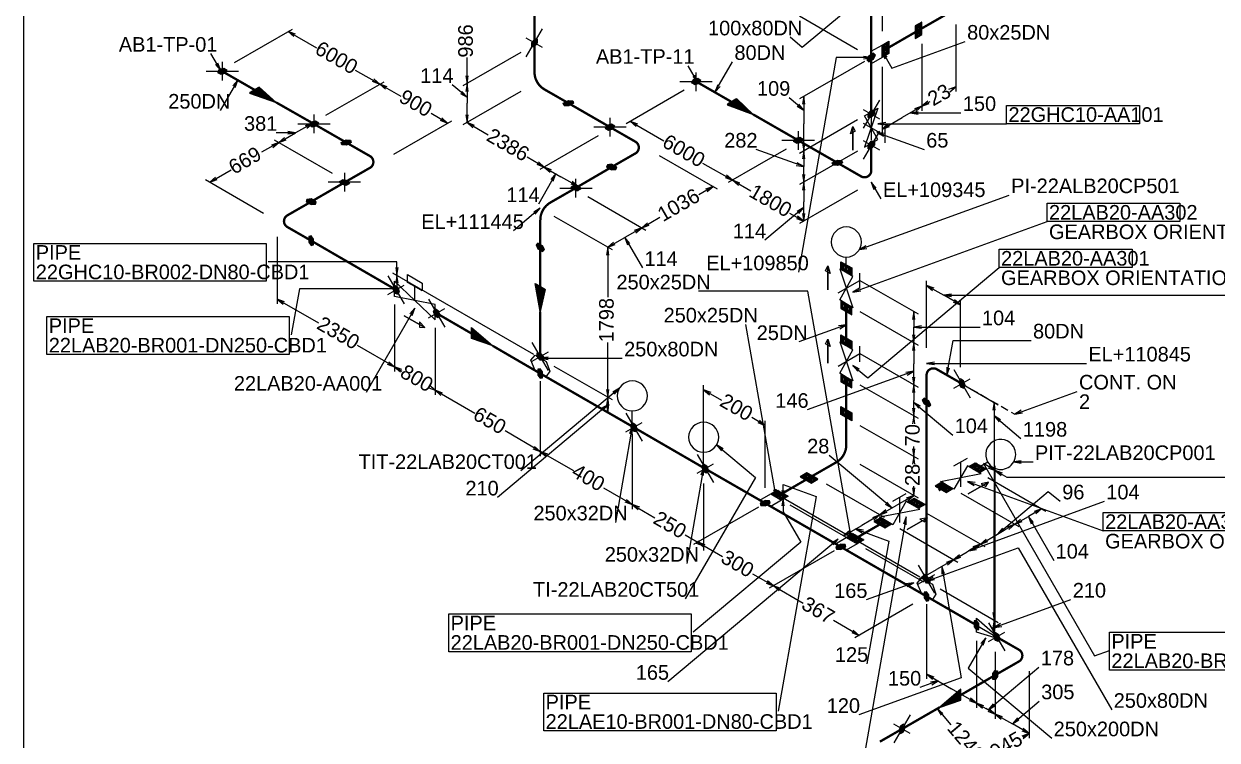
# Model space of a CAD drawing. Extents: x 0 to 841, y 0 to 594.
# Drawn here: x 10 to 316.1, y 273.1 to 457 of the extents above; entities that cross this region are included whole.
import ezdxf

# ---------------------------------------------------------------- set-up
doc = ezdxf.new("R2010")
doc.units = 0
doc.linetypes.add('GT110', pattern=[3, 2, -1])
doc.styles.add('HTX1', font='O8116901', dxfattribs={"width": 1.02})

msp = doc.modelspace()

# ---------------------------------------------------------------- linework, layer by layer
at = {"layer": 'GT_1', "flags": 128}
for points in [[(10, 584), (831, 584), (831, 10), (10, 10), (10, 584)], [(227.4, 473.9), (227.4, 456.7)], [(230.2, 472.3), (230.2, 455.1)], [(225.8, 464.4), (209.7, 450.9), (206.6, 453.5)], [(223.9, 450.3), (209, 458.9)], [(240.4, 455.8), (240.4, 457.4), (238.7, 456.4), (238.7, 453.2), (240.4, 454.2), (240.4, 455.8)], [(240.4, 457.4), (238.7, 456.2), (240.4, 456.8), (238.7, 455.4), (240.4, 456), (238.7, 454.6), (240.4, 455.2), (238.7, 453.8), (240.4, 454.4), (238.7, 453.4), (240.4, 454.8), (238.7, 454.2), (240.4, 455.6), (238.7, 455), (240.4, 456.4), (238.7, 455.8), (240.4, 457.2), (238.7, 456.4)], [(249.1, 456.8), (249.1, 439.6)], [(64, 447), (78.9, 455.6)], [(79.7, 454.3), (77.8, 455), (79.3, 453.7)], [(77.8, 455), (85.1, 450.8)], [(138.9, 448.5), (143.1, 455.7)], [(143.1, 450.9), (138.9, 453.3)], [(141.8, 452.1), (141.8, 453), (141, 453), (140.2, 452.1), (140.2, 451.1), (141, 451.1), (141.8, 452.1)], [(140.2, 452), (141.72, 452)], [(140.2, 451.8), (141.56, 451.8)], [(140.2, 451.6), (141.4, 451.6)], [(140.2, 451.4), (141.24, 451.4)], [(140.2, 451.2), (141.08, 451.2)], [(140.289, 452.2), (141.8, 452.2)], [(140.467, 452.4), (141.8, 452.4)], [(140.644, 452.6), (141.8, 452.6)], [(140.822, 452.8), (141.8, 452.8)], [(141, 453), (141.8, 453)], [(227.4, 448.3), (227.4, 449.9), (230.2, 451.5), (230.2, 448.3), (227.4, 446.7), (227.4, 448.3)], [(230.2, 449.9), (230.2, 451.5), (231.9, 452.5), (231.9, 449.3), (230.2, 448.3), (230.2, 449.9)], [(230.2, 451.5), (231.9, 452.3), (230.2, 450.9), (231.9, 451.5), (230.2, 450.1), (231.9, 450.7), (230.2, 449.3), (231.9, 449.9), (230.2, 448.5), (231.9, 449.5), (230.2, 448.9), (231.9, 450.3), (230.2, 449.7), (231.9, 451.1), (230.2, 450.5), (231.9, 451.9), (230.2, 451.3), (231.9, 452.5)], [(230.2, 449.9), (232.7, 445.6), (251.5, 452.4)], [(240.4, 451.8), (240.4, 434.6)], [(240.4, 451.8), (240.4, 434.6)], [(60.5, 445), (58, 449.3)], [(60.9, 447.2), (60.9, 442.4)], [(137.5, 449.6), (122.6, 441)], [(137.5, 449.6), (122.6, 441)], [(123.7, 441.6), (123.7, 448.3)], [(187.3, 439.4), (191.8, 447.2)], [(227.4, 448.3), (218.4, 448.3), (208.7, 393.2)], [(225.7, 447.3), (209, 437.7)], [(225.4, 448), (227.4, 448.3), (225.4, 448.6)], [(228, 447.9), (228.5, 448.9), (228, 449.4), (226.8, 448.7), (226.3, 447.7), (226.8, 447.2), (228, 447.9)], [(226.35, 447.8), (227.829, 447.8)], [(226.4, 447.6), (227.486, 447.6)], [(226.45, 448), (228.05, 448)], [(226.55, 448.2), (228.15, 448.2)], [(226.6, 447.4), (227.143, 447.4)], [(226.65, 448.4), (228.25, 448.4)], [(226.75, 448.6), (228.35, 448.6)], [(226.971, 448.8), (228.45, 448.8)], [(227.314, 449), (228.4, 449)], [(227.657, 449.2), (228.2, 449.2)], [(231.5, 448.4), (230.2, 449.9), (230.9, 448)], [(56.8, 444.8), (65.1, 444.8)], [(59.2, 446.5), (60.5, 445), (59.8, 446.9)], [(59.7, 444.5), (60.5, 444), (61.7, 444.3), (62.2, 445), (61.3, 445.5), (60.1, 445.2), (59.7, 444.5)], [(59.757, 444.6), (61.914, 444.6)], [(59.86, 444.4), (61.771, 444.4)], [(59.871, 444.8), (62.057, 444.8)], [(59.986, 445), (62.2, 445)], [(60.1, 445.2), (61.84, 445.2)], [(60.18, 444.2), (61.3, 444.2)], [(60.9, 445.4), (61.48, 445.4)], [(101.3, 441.5), (95.1, 445)], [(182.9, 441.9), (180.4, 446.2)], [(182.5, 439.7), (182.5, 444.5)], [(227.4, 444.3), (227.4, 427.1)], [(230.2, 445.9), (230.2, 428.7)], [(230.2, 445.9), (230.2, 428.7)], [(64.9, 442.5), (60.4, 434.7)], [(64.2, 440.6), (64.9, 442.5), (63.6, 441)], [(87.5, 433.5), (102.4, 442.1)], [(87.5, 433.5), (102.4, 442.1)], [(99.4, 442.2), (101.3, 441.5), (99.8, 442.8)], [(103.2, 440.8), (101.3, 441.5), (102.8, 440.2)], [(101.3, 441.5), (106.7, 438.4)], [(123.7, 438.1), (119.9, 441.3)], [(123.4, 443.6), (123.7, 441.6), (124, 443.6)], [(124, 439.6), (123.7, 441.6), (123.4, 439.6)], [(123.7, 441.6), (123.7, 436.6)], [(186.6, 442.1), (178.3, 442.1)], [(183.7, 442.4), (182.9, 442.9), (181.7, 442.6), (181.2, 441.9), (182.1, 441.4), (183.3, 441.7), (183.7, 442.4)], [(181.271, 442), (183.471, 442)], [(181.38, 441.8), (183.357, 441.8)], [(181.414, 442.2), (183.586, 442.2)], [(181.557, 442.4), (183.7, 442.4)], [(181.6, 443.4), (182.9, 441.9), (182.2, 443.8)], [(181.7, 442.6), (183.38, 442.6)], [(181.74, 441.6), (182.9, 441.6)], [(182.5, 442.8), (183.06, 442.8)], [(188, 441.3), (187.3, 439.4), (188.6, 440.9)], [(69.2, 440), (67.9, 439.2), (74.7, 436.8), (70.4, 440.7), (68, 439.3), (74.2, 437.1), (70.3, 440.6), (68.2, 439.4), (73.6, 437.4), (70.1, 440.5), (68.4, 439.5), (73.1, 437.8), (69.9, 440.4), (68.5, 439.6), (72.6, 438), (69.8, 440.3), (68.7, 439.7), (72, 438.4), (69.6, 440.2), (68.9, 439.8), (71.6, 438.6), (69.4, 440.1), (69, 439.9), (71, 439), (69.3, 440), (69.2, 440), (74.7, 436.8)], [(122, 439.1), (123.7, 438.1), (122.4, 439.6)], [(137.5, 439.6), (122.6, 431)], [(137.5, 439.6), (122.6, 431)], [(179.4, 439.9), (164.5, 431.3)], [(210.1, 434.8), (206.3, 438)], [(210.4, 436.3), (210.1, 438.3), (209.8, 436.3)], [(210.1, 438.3), (210.1, 431.3)], [(247.6, 439.5), (249.1, 440.8), (247.2, 440.1)], [(249.1, 440.8), (248.1, 440.2)], [(123.7, 431.6), (123.7, 436.6)], [(149.7, 437.3), (150.8, 437.2), (151, 436.6), (149.7, 435.9), (148.6, 436), (148.4, 436.6), (149.7, 437.3)], [(148.4, 436.6), (151, 436.6)], [(148.467, 436.4), (150.629, 436.4)], [(148.533, 436.2), (150.257, 436.2)], [(148.6, 436), (149.886, 436)], [(148.771, 436.8), (150.933, 436.8)], [(149.143, 437), (150.867, 437)], [(149.514, 437.2), (150.8, 437.2)], [(197.1, 433.7), (192.9, 437.7), (190.4, 436.2), (197.1, 433.7), (192.7, 437.6), (190.5, 436.3), (196.6, 434), (192.6, 437.5), (190.6, 436.4), (196.1, 434.3), (192.4, 437.4), (190.8, 436.5), (195.6, 434.6), (192.2, 437.3), (191, 436.6), (195, 434.9), (192.1, 437.2), (191.1, 436.7), (194.5, 435.2), (191.9, 437.1), (191.3, 436.8), (194, 435.5), (191.7, 437), (191.5, 436.9), (193.4, 435.8), (191.6, 436.9)], [(208.4, 435.8), (210.1, 434.8), (208.8, 436.3)], [(229.5, 437.4), (225.3, 430.2)], [(225.3, 435), (229.5, 432.6)], [(227.4, 434.3), (229.1, 435.3), (225.7, 425.3), (229.1, 427.3), (225.7, 433.3), (227.4, 434.3)], [(228.2, 434.8), (228.2, 433.8), (227.4, 432.9), (226.6, 432.9), (226.6, 433.8), (227.4, 434.8), (228.2, 434.8)], [(227.4, 434.8), (228.2, 434.8)], [(240.4, 435.8), (235.3, 432.9)], [(238.9, 434.5), (240.4, 435.8), (238.5, 435.1)], [(241.9, 437.1), (240.4, 435.8), (242.3, 436.5)], [(240.4, 435.8), (242.5, 437)], [(262.1, 436), (296.2, 436), (296.2, 431.3), (262.1, 431.3), (262.1, 436)], [(97.9, 423.5), (83, 432.1)], [(83.2, 431), (84, 430.5), (85.2, 430.8), (85.7, 431.5), (84.8, 432), (83.6, 431.7), (83.2, 431)], [(84, 431.8), (85.16, 431.8)], [(84.4, 433.7), (84.4, 428.9)], [(104.9, 423.5), (119.8, 432.1)], [(118.7, 431.5), (114.5, 433.9)], [(116.8, 432.2), (118.7, 431.5), (117.2, 432.8)], [(123.4, 433.6), (123.7, 431.6), (124, 433.6)], [(160.4, 428), (160.4, 432.8)], [(167.5, 431.2), (165.6, 431.9), (167.1, 430.6)], [(165.6, 431.9), (174.2, 426.9)], [(223.9, 432.3), (209, 423.7)], [(223.9, 432.3), (209, 423.7)], [(226.6, 433.8), (228.2, 433.8)], [(226.6, 433.6), (228.022, 433.6)], [(226.6, 433.4), (227.844, 433.4)], [(226.6, 433.2), (227.667, 433.2)], [(226.6, 433), (227.489, 433)], [(226.76, 434), (228.2, 434)], [(226.92, 434.2), (228.2, 434.2)], [(227.08, 434.4), (228.2, 434.4)], [(227.24, 434.6), (228.2, 434.6)], [(230.2, 429.9), (235.3, 432.9)], [(239.4, 434.4), (237.4, 434.1), (239.4, 433.8)], [(237.4, 434.1), (250.4, 434.1)], [(79.7, 429), (74.7, 429)], [(75.4, 426.5), (79.7, 429)], [(77.7, 428.7), (79.7, 429), (77.7, 429.3)], [(84.1, 431.5), (79.7, 429)], [(80.3, 431.3), (88.6, 431.3)], [(82.6, 430.2), (84.1, 431.5), (82.2, 430.8)], [(83.2, 431), (85.343, 431)], [(83.314, 431.2), (85.486, 431.2)], [(83.429, 431.4), (85.629, 431.4)], [(83.52, 430.8), (85.2, 430.8)], [(83.543, 431.6), (85.52, 431.6)], [(83.84, 430.6), (84.4, 430.6)], [(125.6, 430.9), (123.7, 431.6), (125.2, 430.3)], [(123.7, 431.6), (129.1, 428.5)], [(164.5, 430.4), (156.2, 430.4)], [(161.6, 430.7), (160.8, 431.2), (159.6, 430.9), (159.1, 430.2), (160, 429.7), (161.2, 430), (161.6, 430.7)], [(159.1, 430.2), (161.314, 430.2)], [(159.243, 430.4), (161.429, 430.4)], [(159.386, 430.6), (161.543, 430.6)], [(159.46, 430), (161.2, 430)], [(159.529, 430.8), (161.44, 430.8)], [(159.82, 429.8), (160.4, 429.8)], [(160, 431), (161.12, 431)], [(208.7, 424.6), (208.7, 429.4)], [(210.1, 424.3), (210.1, 431.3)], [(222.7, 424.5), (222.7, 430.6), (223.3, 429.4), (222.1, 428.7), (222.7, 430.6), (222.7, 424.5)], [(225.3, 431.5), (230.9, 428.3)], [(229.5, 429.4), (225.3, 422.2)], [(230.8, 428.8), (228.8, 429.1), (230.5, 428.1)], [(228.8, 429.1), (241, 424.7)], [(231.1, 431.6), (229.1, 431.3), (231.1, 431)], [(229.1, 431.3), (262.1, 431.3)], [(231.7, 431.2), (230.2, 429.9), (232.1, 430.6)], [(230.9, 430.4), (230.9, 426.4)], [(75.4, 426.5), (71, 424)], [(73.9, 425.2), (75.4, 426.5), (73.5, 425.8)], [(89.2, 418.5), (74.3, 427.1)], [(89.2, 418.5), (74.3, 427.1)], [(76.9, 427.8), (75.4, 426.5), (77.3, 427.2)], [(92.7, 425.8), (91.6, 425.9), (91.4, 426.5), (92.7, 427.2), (93.8, 427.1), (94, 426.5), (92.7, 425.8)], [(91.433, 426.4), (93.814, 426.4)], [(91.5, 426.2), (93.443, 426.2)], [(91.567, 426), (93.071, 426)], [(91.586, 426.6), (93.967, 426.6)], [(91.957, 426.8), (93.9, 426.8)], [(92.329, 427), (93.833, 427)], [(157.3, 428.2), (142.4, 419.6)], [(157.3, 428.2), (142.4, 419.6)], [(212.8, 427), (204.5, 427)], [(209.9, 427.3), (209.1, 427.8), (207.9, 427.5), (207.4, 426.8), (208.3, 426.3), (209.5, 426.6), (209.9, 427.3)], [(207.4, 426.8), (209.614, 426.8)], [(207.543, 427), (209.729, 427)], [(207.686, 427.2), (209.843, 427.2)], [(207.76, 426.6), (209.5, 426.6)], [(207.829, 427.4), (209.74, 427.4)], [(208.12, 426.4), (208.7, 426.4)], [(208.3, 427.6), (209.42, 427.6)], [(209.8, 426.3), (210.1, 424.3), (210.4, 426.3)], [(225.3, 427), (229.5, 424.6)], [(228.2, 426.8), (228.2, 425.8), (227.4, 424.9), (226.6, 424.9), (226.6, 425.8), (227.4, 426.8), (228.2, 426.8)], [(226.6, 425.8), (228.2, 425.8)], [(226.6, 425.6), (228.022, 425.6)], [(226.76, 426), (228.2, 426)], [(226.92, 426.2), (228.2, 426.2)], [(227.08, 426.4), (228.2, 426.4)], [(227.24, 426.6), (228.2, 426.6)], [(227.4, 426.8), (228.2, 426.8)], [(143.5, 420.2), (139.1, 422.7)], [(166, 423.2), (151.1, 414.6)], [(173, 423.2), (187.9, 414.6)], [(205.6, 424.8), (190.7, 416.2)], [(205.6, 424.8), (190.7, 416.2)], [(210.1, 420.3), (197.9, 424.7)], [(223.9, 424.3), (209, 415.7)], [(223.9, 424.3), (209, 415.7)], [(210.4, 422.3), (210.1, 424.3), (209.8, 422.3)], [(210.1, 424.3), (210.1, 420.3)], [(226.6, 425.4), (227.844, 425.4)], [(226.6, 425.2), (227.667, 425.2)], [(226.6, 425), (227.489, 425)], [(57.7, 416.3), (63.2, 419.5)], [(141.6, 420.9), (143.5, 420.2), (142, 421.5)], [(145.4, 419.5), (143.5, 420.2), (145, 418.9)], [(143.5, 420.2), (147.8, 417.7)], [(160.8, 420.9), (159.7, 420.8), (159.5, 420.2), (160.8, 419.5), (161.9, 419.6), (162.1, 420.2), (160.8, 420.9)], [(159.5, 420.2), (162.1, 420.2)], [(159.567, 420.4), (161.729, 420.4)], [(159.633, 420.6), (161.357, 420.6)], [(159.7, 420.8), (160.986, 420.8)], [(159.871, 420), (162.033, 420)], [(160.243, 419.8), (161.967, 419.8)], [(160.614, 419.6), (161.9, 419.6)], [(191.8, 416.8), (184.2, 421.1)], [(208.1, 420.6), (210.1, 420.3), (208.4, 421.3)], [(210.1, 416.3), (210.1, 420.3)], [(218.7, 422), (219.8, 421.9), (220, 421.3), (218.7, 420.6), (217.6, 420.7), (217.4, 421.3), (218.7, 422)], [(217.433, 421.2), (219.814, 421.2)], [(217.5, 421), (219.443, 421)], [(217.567, 420.8), (219.071, 420.8)], [(217.586, 421.4), (219.967, 421.4)], [(217.957, 421.6), (219.9, 421.6)], [(218.329, 421.8), (219.833, 421.8)], [(71.5, 408.3), (56.6, 416.9)], [(59.2, 417.6), (57.7, 416.3), (59.6, 417)], [(93.5, 416), (92.7, 415.5), (91.5, 415.8), (91, 416.5), (91.9, 417), (93.1, 416.7), (93.5, 416)], [(91.071, 416.4), (93.271, 416.4)], [(91.18, 416.6), (93.157, 416.6)], [(91.54, 416.8), (92.7, 416.8)], [(92.3, 418.7), (92.3, 413.9)], [(146.5, 418.5), (142, 410.7)], [(145.8, 416.6), (146.5, 418.5), (145.2, 417)], [(152.2, 415.2), (147.8, 417.7)], [(150.3, 415.9), (152.2, 415.2), (150.7, 416.5)], [(151.6, 412.4), (151.6, 417.2)], [(189.9, 417.5), (191.8, 416.8), (190.3, 418.1)], [(193.7, 416.1), (191.8, 416.8), (193.3, 415.5)], [(191.8, 416.8), (196.5, 414.1)], [(209.8, 418.3), (210.1, 416.3), (210.4, 418.3)], [(96.4, 416.3), (88.1, 416.3)], [(91.214, 416.2), (93.386, 416.2)], [(91.357, 416), (93.5, 416)], [(91.5, 415.8), (93.18, 415.8)], [(92.3, 415.6), (92.86, 415.6)], [(147.5, 414.8), (155.8, 414.8)], [(150.4, 415.1), (151.2, 415.6), (152.4, 415.3), (152.9, 414.6), (152, 414.1), (150.8, 414.4), (150.4, 415.1)], [(150.457, 415), (152.614, 415)], [(150.56, 415.2), (152.471, 415.2)], [(150.571, 414.8), (152.757, 414.8)], [(150.686, 414.6), (152.9, 414.6)], [(150.8, 414.4), (152.54, 414.4)], [(150.88, 415.4), (152, 415.4)], [(151.6, 414.2), (152.18, 414.2)], [(186.8, 415.2), (183.2, 413.1)], [(185.3, 413.9), (186.8, 415.2), (184.9, 414.5)], [(223.9, 414.3), (209, 405.7)], [(223.9, 414.3), (209, 405.7)], [(210.4, 414.3), (210.1, 416.3), (209.8, 414.3)], [(210.1, 416.3), (210.1, 411.3)], [(228.7, 414.8), (227.4, 416.3), (228.1, 414.4)], [(227.4, 416.3), (229.9, 412)], [(83.7, 410.6), (84.8, 410.7), (85, 411.3), (83.7, 412), (82.6, 411.9), (82.4, 411.3), (83.7, 410.6)], [(82.433, 411.4), (84.814, 411.4)], [(82.5, 411.6), (84.443, 411.6)], [(82.567, 411.8), (84.071, 411.8)], [(82.586, 411.2), (84.967, 411.2)], [(82.957, 411), (84.9, 411)], [(83.329, 410.8), (84.833, 410.8)], [(154.7, 412.6), (169.6, 404)], [(154.7, 412.6), (169.6, 404)], [(210.1, 406.3), (210.1, 411.3)], [(224.3, 399), (262.8, 413)], [(272.5, 410.9), (306.6, 410.9), (306.6, 406.2), (272.5, 406.2), (272.5, 410.9)], [(142.5, 409.6), (135.6, 403.8)], [(141.2, 408.1), (142.5, 409.6), (140.8, 408.6)], [(146, 407.6), (160.9, 399)], [(146, 407.6), (160.9, 399)], [(168.5, 404.6), (173.2, 407.3)], [(210.1, 409.8), (200.1, 401.4)], [(210.1, 406.3), (206.5, 408.3)], [(208.2, 407), (210.1, 406.3), (208.5, 407.6)], [(208.8, 408.3), (210.1, 409.8), (208.4, 408.8)], [(209.8, 408.3), (210.1, 406.3), (210.4, 408.3)], [(168.5, 404.6), (164.2, 402.1)], [(167, 403.3), (168.5, 404.6), (166.6, 403.9)], [(170, 405.9), (168.5, 404.6), (170.4, 405.3)], [(222.7, 388.1), (272.5, 406.2)], [(75, 402.3), (75, 385.1)], [(84.3, 401.7), (83.7, 402.5), (83.1, 402.4), (83.1, 400.9), (83.7, 400.1), (84.3, 400.2), (84.3, 401.7)], [(83.1, 402.4), (83.775, 402.4)], [(83.1, 402.2), (83.925, 402.2)], [(83.1, 402), (84.075, 402)], [(83.1, 401.8), (84.225, 401.8)], [(83.1, 401.6), (84.3, 401.6)], [(83.1, 401.4), (84.3, 401.4)], [(83.1, 401.2), (84.3, 401.2)], [(159.8, 399.6), (164.2, 402.1)], [(165.5, 400.6), (164.2, 402.1), (164.9, 400.2)], [(164.2, 402.1), (168.7, 394.3)], [(12.6, 400.6), (72.2, 400.6), (72.2, 390.9), (12.6, 390.9), (12.6, 400.6)], [(83.1, 401), (84.3, 401)], [(83.175, 400.8), (84.3, 400.8)], [(83.325, 400.6), (84.3, 400.6)], [(83.475, 400.4), (84.3, 400.4)], [(83.625, 400.2), (84.3, 400.2)], [(141.9, 400.7), (141.4, 400.2), (141.9, 399.2), (143.1, 398.5), (143.6, 399), (143.1, 400), (141.9, 400.7)], [(141.4, 400.2), (142.757, 400.2)], [(141.5, 400), (143.1, 400)], [(141.6, 400.4), (142.414, 400.4)], [(141.6, 399.8), (143.2, 399.8)], [(141.7, 399.6), (143.3, 399.6)], [(141.8, 399.4), (143.4, 399.4)], [(141.9, 399.2), (143.5, 399.2)], [(142.243, 399), (143.6, 399)], [(142.586, 398.8), (143.4, 398.8)], [(160.1, 397.6), (159.8, 399.6), (159.5, 397.6)], [(161.3, 400.9), (159.8, 399.6), (161.7, 400.3)], [(159.8, 399.6), (159.8, 386.8)], [(226, 400), (224.3, 399), (226.3, 399.3)], [(260.2, 399.1), (294.3, 399.1), (294.3, 394.4), (260.2, 394.4), (260.2, 399.1)], [(105.7, 395.9), (72.7, 395.9)], [(105.7, 392.4), (105.7, 395.9)], [(221, 393.1), (219.6, 393.9), (219.6, 395.9), (222.4, 394.3), (222.4, 392.3), (221, 393.1)], [(219.6, 393.9), (219.8, 395.8), (220.2, 393.6), (220.5, 395.4), (220.9, 393.2), (221.2, 395), (221.6, 392.8), (221.9, 394.6), (222.2, 392.4), (222.2, 394.4), (221.9, 392.6), (221.6, 394.8), (221.2, 393), (220.9, 395.2), (220.5, 393.4), (220.2, 395.6), (219.8, 393.8), (219.6, 395.9)], [(221, 393.1), (221, 397.1)], [(103.4, 392.3), (107.6, 385.1)], [(140.8, 372.1), (104.7, 393)], [(140.8, 372.1), (104.7, 393)], [(105.4, 394.4), (105.7, 392.4), (106, 394.4)], [(106, 390.4), (105.7, 392.4), (105.4, 390.4)], [(105.7, 392.4), (105.7, 388.9)], [(110.3, 385.9), (110.3, 389.5), (108.4, 390.6), (108.4, 392.6), (112.2, 390.4), (112.2, 388.4), (110.3, 389.5)], [(216.3, 388.7), (216.3, 394.8), (216.9, 392.9), (215.7, 393.6), (216.3, 394.8), (216.3, 388.7)], [(221, 385.1), (219.3, 386.1), (222.7, 392.1), (219.3, 394.1), (222.7, 384.1), (221, 385.1)], [(222.7, 369.3), (226.5, 366.1), (260.2, 394.4)], [(224.5, 389), (224.5, 393)], [(105.7, 388.9), (80.7, 388.9), (78.6, 377.1)], [(103.4, 387.5), (107.6, 389.9)], [(105.1, 389.9), (105.9, 389.4), (106.3, 388.2), (105.9, 387.5), (105.1, 387.9), (104.7, 389.1), (105.1, 389.9)], [(104.733, 389), (106.033, 389)], [(104.75, 389.2), (105.967, 389.2)], [(104.8, 388.8), (106.1, 388.8)], [(104.85, 389.4), (105.9, 389.4)], [(104.95, 389.6), (105.58, 389.6)], [(105.1, 388.9), (105.1, 390.9), (115.5, 381), (115.5, 384.9), (105.1, 387), (105.1, 388.9)], [(142.5, 383.1), (141.2, 390.3), (143.7, 388.8), (142.5, 383.1), (141.3, 390.2), (143.6, 388.9), (142.5, 383.7), (141.5, 390.1), (143.4, 389), (142.5, 384.2), (141.7, 390), (143.2, 389.1), (142.5, 384.9), (141.8, 389.9), (143.1, 389.2), (142.5, 385.5), (142, 389.8), (142.9, 389.3), (142.5, 386.1), (142.2, 389.7), (142.7, 389.4), (142.5, 386.7), (142.3, 389.6), (142.6, 389.5), (142.5, 387.3), (142.5, 389.5)], [(218.9, 387.9), (224.5, 391.1)], [(224.4, 389.1), (222.7, 388.1), (224.7, 388.4)], [(224.5, 391.1), (239.4, 382.5)], [(241.6, 373.8), (241.6, 391)], [(243.5, 389.1), (241.6, 389.8), (243.1, 388.5)], [(241.6, 389.8), (246, 387.3)], [(76.9, 385.6), (75, 386.3), (76.5, 385)], [(75, 386.3), (85.6, 380.2)], [(104.867, 388.6), (106.167, 388.6)], [(104.933, 388.4), (106.233, 388.4)], [(105, 388.2), (106.3, 388.2)], [(105.067, 388), (106.186, 388)], [(105.3, 387.8), (106.071, 387.8)], [(113.8, 386.3), (118, 379.1)], [(222.4, 324.3), (211.1, 388.3), (183.1, 388.3)], [(221, 385.1), (219.6, 385.9), (219.6, 383.9), (222.4, 382.3), (222.4, 384.3), (221, 385.1)], [(219.6, 385.9), (219.8, 383.8), (220.2, 385.6), (220.5, 383.4), (220.9, 385.2), (221.2, 383), (221.6, 384.8), (221.9, 382.6), (222.2, 384.4), (222.2, 382.4), (221.9, 384.6), (221.6, 382.8), (221.2, 385), (220.9, 383.2), (220.5, 385.4), (220.2, 383.6), (219.8, 385.8), (219.6, 383.9)], [(248, 387.6), (246, 387.3), (248, 387)], [(250.3, 384.8), (246, 387.3)], [(246, 387.3), (319, 387.3)], [(248.4, 385.5), (250.3, 384.8), (248.8, 386.1)], [(250.3, 368.8), (250.3, 386)], [(110.3, 384), (97.8, 362.3)], [(105.1, 384.9), (105.1, 367.7)], [(105.1, 384.9), (105.1, 367.7)], [(109.6, 382.1), (110.3, 384), (109, 382.5)], [(113.8, 381.5), (118, 383.9)], [(115.5, 383.9), (116.3, 383.4), (116.7, 382.2), (116.3, 381.5), (115.5, 381.9), (115.1, 383.1), (115.5, 383.9)], [(115.133, 383), (116.433, 383)], [(115.15, 383.2), (116.367, 383.2)], [(115.2, 382.8), (116.5, 382.8)], [(115.25, 383.4), (116.3, 383.4)], [(115.35, 383.6), (115.98, 383.6)], [(224.5, 383.1), (239.4, 374.5)], [(224.5, 383.1), (239.4, 374.5)], [(238.6, 381.1), (238.3, 383.1), (238, 381.1)], [(238.3, 383.1), (238.3, 379.1)], [(15.9, 381.8), (78.1, 381.8), (78.1, 372.1), (15.9, 372.1), (15.9, 381.8)], [(107.6, 382), (112.9, 379), (111.5, 380.5), (111.5, 379.1), (112.9, 379), (107.6, 382)], [(115.267, 382.6), (116.567, 382.6)], [(115.333, 382.4), (116.633, 382.4)], [(115.4, 382.2), (116.7, 382.2)], [(115.467, 382), (116.586, 382)], [(115.7, 381.8), (116.471, 381.8)], [(203, 335.5), (195.2, 379.8)], [(221, 379.7), (208.8, 375.3)], [(219.3, 378.7), (221, 379.7), (219, 379.4)], [(115.5, 378.9), (115.5, 361.7)], [(115.5, 378.9), (115.5, 361.7)], [(124.8, 377.5), (124.8, 379), (130.3, 374.3), (124.8, 376.2), (124.8, 378.8), (129.8, 374.6), (124.8, 376.3), (124.8, 378.7), (129.2, 374.9), (124.8, 376.4), (124.8, 378.5), (128.7, 375.3), (124.8, 376.6), (124.8, 378.3), (128.2, 375.5), (124.8, 376.8), (124.8, 378.1), (127.6, 375.9), (124.8, 377), (124.8, 377.9), (127.2, 376.1), (124.8, 377.2), (124.8, 377.7), (126.6, 376.5), (124.8, 377.4), (124.8, 377.5), (130.3, 374.3)], [(221, 374.3), (219.6, 375.1), (219.6, 377.1), (222.4, 375.5), (222.4, 373.5), (221, 374.3)], [(219.6, 375.1), (219.8, 377), (220.2, 374.8), (220.5, 376.6), (220.9, 374.4), (221.2, 376.2), (221.6, 374), (221.9, 375.8), (222.2, 373.6), (222.2, 375.6), (221.9, 373.8), (221.6, 376), (221.2, 374.2), (220.9, 376.4), (220.5, 374.6), (220.2, 376.8), (219.8, 375), (219.6, 377.1)], [(238, 377.1), (238.3, 375.1), (238.6, 377.1)], [(240.3, 379.4), (238.3, 379.1), (240.3, 378.8)], [(238.3, 375.1), (238.3, 379.1)], [(238.3, 379.1), (255.3, 379.1)], [(105.1, 368.9), (95.6, 374.4)], [(144.6, 368), (140.4, 375.2)], [(159.8, 361.1), (159.8, 375.2)], [(216.3, 369.9), (216.3, 376), (216.9, 374.1), (215.7, 374.8), (216.3, 376), (216.3, 369.9)], [(221, 366.3), (219.3, 367.3), (222.7, 373.3), (219.3, 375.3), (222.7, 365.3), (221, 366.3)], [(224.5, 370.2), (224.5, 374.2)], [(238.6, 373.1), (238.3, 375.1), (238, 373.1)], [(238.3, 375.1), (238.3, 369.7)], [(246.8, 366.8), (248.4, 375.7), (268.4, 375.7)], [(142.5, 367.2), (141.2, 368), (140.1, 370.6), (141.2, 371.9), (144, 370.3), (144.9, 367.8), (144, 366.4), (142.5, 367.2)], [(140.4, 370.4), (144.6, 372.8)], [(141.7, 371.6), (141.7, 372.5), (142.5, 372.5), (143.3, 371.6), (143.3, 370.6), (142.5, 370.6), (141.7, 371.6)], [(141.7, 372.4), (142.589, 372.4)], [(141.7, 372.2), (142.767, 372.2)], [(141.7, 372), (142.944, 372)], [(141.7, 371.8), (143.122, 371.8)], [(141.7, 371.6), (143.3, 371.6)], [(141.86, 371.4), (143.3, 371.4)], [(142.02, 371.2), (143.3, 371.2)], [(142.18, 371), (143.3, 371)], [(142.34, 370.8), (143.3, 370.8)], [(144.5, 371.4), (142.5, 371.1), (144.5, 370.8)], [(142.5, 371.1), (163.5, 371.1)], [(218.9, 369.1), (224.5, 372.3)], [(224.5, 372.3), (239.4, 363.7)], [(224.5, 372.3), (239.4, 363.7)], [(103.2, 369.6), (105.1, 368.9), (103.6, 370.2)], [(107, 368.2), (105.1, 368.9), (106.6, 367.6)], [(105.1, 368.9), (107, 367.8)], [(143.1, 367.6), (142.5, 368.4), (141.9, 368.3), (141.9, 366.8), (142.5, 366), (143.1, 366.1), (143.1, 367.6)], [(141.9, 368.2), (142.65, 368.2)], [(141.9, 368), (142.8, 368)], [(141.9, 367.8), (142.95, 367.8)], [(141.9, 367.6), (143.1, 367.6)], [(141.9, 367.4), (143.1, 367.4)], [(146, 369.1), (160.9, 360.5)], [(146, 369.1), (160.9, 360.5)], [(238.3, 367.8), (211, 357.9)], [(224.4, 368.3), (222.7, 369.3), (224, 367.8)], [(236.6, 366.8), (238.3, 367.8), (236.3, 367.5)], [(238.3, 364.3), (238.3, 369.7)], [(243.6, 370.1), (241.6, 369.8), (243.6, 369.5)], [(241.6, 369.8), (282.6, 369.8)], [(245.1, 367.8), (260, 359.2)], [(246.8, 368.8), (246.8, 366.8), (247.5, 368.7)], [(248.6, 368.2), (252.8, 361)], [(141.9, 367.2), (143.1, 367.2)], [(141.9, 367), (143.1, 367)], [(141.9, 366.8), (143.1, 366.8)], [(142.05, 366.6), (143.1, 366.6)], [(142.2, 366.4), (143.1, 366.4)], [(142.35, 366.2), (143.1, 366.2)], [(142.5, 365.2), (142.5, 346)], [(146, 365.2), (160.9, 356.6)], [(221, 366.3), (219.6, 367.1), (219.6, 365.1), (222.4, 363.5), (222.4, 365.5), (221, 366.3)], [(219.6, 367.1), (219.8, 365), (220.2, 366.8), (220.5, 364.6), (220.9, 366.4), (221.2, 364.2), (221.6, 366), (221.9, 363.8), (222.2, 365.6), (222.2, 363.6), (221.9, 365.8), (221.6, 364), (221.2, 366.2), (220.9, 364.4), (220.5, 366.6), (220.2, 364.8), (219.8, 367), (219.6, 365.1)], [(238, 366.3), (238.3, 364.3), (238.6, 366.3)], [(248.6, 363.4), (252.8, 365.8)], [(250.3, 363.8), (251.1, 363.4), (251.5, 364.1), (251.1, 365.3), (250.3, 365.8), (249.9, 365), (250.3, 363.8)], [(249.9, 365), (251.2, 365)], [(249.967, 364.8), (251.267, 364.8)], [(250, 365.2), (251.133, 365.2)], [(250.033, 364.6), (251.333, 364.6)], [(250.1, 365.4), (250.94, 365.4)], [(250.1, 364.4), (251.4, 364.4)], [(113.6, 363.6), (115.5, 362.9), (114, 364.2)], [(115.5, 362.9), (114.8, 363.3)], [(117.4, 362.2), (115.5, 362.9), (117, 361.6)], [(115.5, 362.9), (125.7, 357)], [(162.8, 363.4), (137.5, 342.2)], [(142.5, 363.2), (142.5, 346)], [(159.5, 363.1), (159.8, 361.1), (160.1, 363.1)], [(161.5, 361.9), (162.8, 363.4), (161.1, 362.4)], [(184.4, 345), (184.4, 364.2)], [(186.3, 362.3), (184.4, 363), (185.9, 361.7)], [(184.4, 363), (189, 360.4)], [(224.5, 364.3), (239.4, 355.7)], [(224.5, 364.3), (239.4, 355.7)], [(238.6, 362.3), (238.3, 364.3), (238, 362.3)], [(238.3, 364.3), (238.3, 360.3)], [(250.167, 364.2), (251.467, 364.2)], [(250.233, 364), (251.443, 364)], [(250.3, 363.8), (251.329, 363.8)], [(250.7, 363.6), (251.214, 363.6)], [(264.2, 356.8), (280.2, 362.6)], [(159.8, 359.2), (131.5, 335.4)], [(158.5, 357.7), (159.8, 359.2), (158.1, 358.2)], [(160.1, 359.1), (159.8, 361.1), (159.5, 359.1)], [(159.5, 359.2), (159.8, 357.2), (160.1, 359.2)], [(159.8, 361.1), (159.8, 359.2)], [(159.8, 357.2), (159.8, 359.2)], [(221, 355.9), (219.6, 356.7), (219.6, 358.7), (222.4, 357.1), (222.4, 355.1), (221, 355.9)], [(219.6, 356.7), (219.8, 358.6), (220.2, 356.4), (220.5, 358.2), (220.9, 356), (221.2, 357.8), (221.6, 355.6), (221.9, 357.4), (222.2, 355.2), (222.2, 357.2), (221.9, 355.4), (221.6, 357.6), (221.2, 355.8), (220.9, 358), (220.5, 356.2), (220.2, 358.4), (219.8, 356.6), (219.6, 358.7)], [(238, 358.3), (238.3, 356.3), (238.6, 358.3)], [(238.3, 356.3), (238.3, 360.3)], [(240, 358.8), (238.3, 359.8), (239.6, 358.3)], [(238.3, 359.8), (248.3, 351.4)], [(241, 360.9), (240.5, 360.4), (241, 359.4), (242.2, 358.7), (242.7, 359.2), (242.2, 360.2), (241, 360.9)], [(240.5, 360.4), (241.857, 360.4)], [(240.6, 360.2), (242.2, 360.2)], [(240.7, 360.6), (241.514, 360.6)], [(240.7, 360), (242.3, 360)], [(240.8, 359.8), (242.4, 359.8)], [(240.9, 359.6), (242.5, 359.6)], [(241, 359.4), (242.6, 359.4)], [(241.343, 359.2), (242.7, 359.2)], [(241.686, 359), (242.5, 359)], [(259.2, 357.8), (258.9, 359.8), (258.6, 357.8)], [(258.9, 359.8), (258.9, 331.9)], [(164.4, 357), (168.6, 349.8)], [(166.1, 353.6), (166.1, 357.6)], [(200.2, 353.9), (196.8, 355.9)], [(198.3, 354.6), (200.2, 353.9), (198.7, 355.2)], [(238.6, 354.3), (238.3, 356.3), (238, 354.3)], [(238.3, 356.3), (238.3, 355)], [(260.6, 355.3), (258.9, 356.3), (260.2, 354.8)], [(258.9, 356.3), (265.8, 350.5)], [(265.9, 357.8), (264.2, 356.8), (266.2, 357.1)], [(142.5, 347.2), (133.5, 352.5)], [(166.1, 353.6), (161.8, 329)], [(164.4, 352.2), (168.6, 354.6)], [(166.1, 351.6), (166.1, 353.6), (165.4, 351.7)], [(166.1, 354.6), (166.9, 354.1), (167.3, 352.9), (166.9, 352.2), (166.1, 352.6), (165.7, 353.8), (166.1, 354.6)], [(165.7, 353.8), (167, 353.8)], [(165.767, 353.6), (167.067, 353.6)], [(165.8, 354), (166.933, 354)], [(165.833, 353.4), (167.133, 353.4)], [(165.9, 354.2), (166.74, 354.2)], [(165.9, 353.2), (167.2, 353.2)], [(165.967, 353), (167.267, 353)], [(166.033, 352.8), (167.243, 352.8)], [(166.1, 352.6), (167.129, 352.6)], [(166.5, 352.4), (167.014, 352.4)], [(200.2, 337.9), (200.2, 355.1)], [(224.5, 353.9), (239.4, 345.3)], [(224.5, 353.9), (239.4, 345.3)], [(166.1, 351.6), (166.1, 332.4)], [(166.1, 349.6), (166.1, 332.4)], [(140.6, 347.9), (142.5, 347.2), (141, 348.5)], [(144.4, 346.5), (142.5, 347.2), (144, 345.9)], [(142.5, 347.2), (151, 342.3)], [(187.7, 348.9), (197.7, 340.5), (179.7, 309.4)], [(182.7, 346.4), (186.9, 339.2)], [(184.4, 343), (184.4, 347)], [(189.4, 347.9), (187.7, 348.9), (189, 347.4)], [(232.7, 332.7), (216.6, 346.2)], [(238, 347.9), (238.3, 345.9), (238.6, 347.9)], [(238.3, 345.9), (238.3, 348.5)], [(184.4, 343), (180.1, 318.4)], [(182.7, 341.6), (186.9, 344)], [(184.4, 341), (184.4, 343), (183.7, 341.1)], [(184.4, 344), (185.2, 343.5), (185.6, 342.3), (185.2, 341.6), (184.4, 342), (184, 343.2), (184.4, 344)], [(184, 343.2), (185.3, 343.2)], [(184.067, 343), (185.367, 343)], [(184.1, 343.4), (185.233, 343.4)], [(184.2, 343.6), (185.04, 343.6)], [(224.5, 343.9), (239.4, 335.3)], [(224.5, 343.9), (239.4, 335.3)], [(238.6, 343.9), (238.3, 345.9), (238, 343.9)], [(238.3, 345.9), (238.3, 344.8)], [(246.9, 338.5), (245.2, 339.5), (255.6, 341.5), (252.1, 343.5), (248.6, 337.5), (246.9, 338.5)], [(248.6, 343.5), (252.1, 345.5)], [(250.4, 338.1), (250.4, 344.5)], [(253.8, 342.5), (252.4, 343.3), (254.1, 344.3), (256.9, 342.7), (255.2, 341.7), (253.8, 342.5)], [(252.4, 343.3), (254.4, 344.2), (253, 343), (255, 343.8), (253.7, 342.6), (255.7, 343.4), (254.4, 342.2), (256.4, 343), (255, 341.8), (256.8, 342.8), (254.7, 342), (256.1, 343.2), (254, 342.4), (255.4, 343.6), (253.3, 342.8), (254.7, 344), (252.6, 343.2), (254.1, 344.3)], [(253.8, 342.5), (257.3, 344.5)], [(259.2, 342.3), (256.2, 344.1)], [(256.2, 344.1), (284.7, 294.7), (288.5, 296.1)], [(257.3, 343), (259.2, 342.3), (257.7, 343.6)], [(259.2, 301.8), (259.2, 343.5)], [(259.2, 301.8), (259.2, 343.5)], [(265.9, 344.8), (263.9, 344.5), (265.9, 344.2)], [(263.9, 344.5), (268.9, 344.5)], [(184.133, 342.8), (185.433, 342.8)], [(184.2, 342.6), (185.5, 342.6)], [(184.267, 342.4), (185.567, 342.4)], [(184.333, 342.2), (185.543, 342.2)], [(184.4, 342), (185.429, 342)], [(184.8, 341.8), (185.314, 341.8)], [(212.3, 340.9), (210.9, 341.7), (209.2, 340.7), (212, 339.1), (213.7, 340.1), (212.3, 340.9)], [(210.9, 341.7), (209.4, 340.6), (211.5, 341.4), (210.1, 340.2), (212.2, 341), (210.8, 339.8), (212.9, 340.6), (211.5, 339.4), (213.5, 340.2), (211.8, 339.2), (213.2, 340.4), (211.1, 339.6), (212.5, 340.8), (210.4, 340), (211.8, 341.2), (209.7, 340.4), (211.1, 341.6), (209.2, 340.7)], [(257.3, 340.5), (272.2, 331.9)], [(261.1, 341.6), (259.2, 342.3), (260.7, 341)], [(259.2, 342.3), (262.2, 340.6)], [(262.2, 340.6), (343.2, 340.6)], [(166.1, 333.6), (158.8, 337.8)], [(184.4, 339), (184.4, 321.8)], [(203, 335.5), (201.6, 336.3), (203.3, 337.3), (206.1, 335.7), (204.4, 334.7), (203, 335.5)], [(201.6, 336.3), (203.6, 337.2), (202.2, 336), (204.2, 336.8), (202.9, 335.6), (204.9, 336.4), (203.6, 335.2), (205.6, 336), (204.2, 334.8), (206, 335.8), (203.9, 335), (205.3, 336.2), (203.2, 335.4), (204.6, 336.6), (202.5, 335.8), (203.9, 337), (201.8, 336.2), (203.3, 337.3)], [(202.3, 337.4), (203, 335.5), (203, 337.5)], [(204.8, 338.7), (213.3, 335.6), (203.5, 280.5)], [(204.5, 337.2), (204.8, 335.2), (205.1, 337.2)], [(204.8, 335.2), (204.8, 338.7)], [(215.8, 338.9), (230.7, 330.3)], [(215.8, 338.9), (230.7, 330.3)], [(238, 337.9), (238.3, 335.9), (238.6, 337.9)], [(238.3, 335.9), (238.3, 338.3)], [(246.9, 338.5), (245.5, 339.3), (243.8, 338.3), (246.6, 336.7), (248.3, 337.7), (246.9, 338.5)], [(245.5, 339.3), (244, 338.2), (246.1, 339), (244.7, 337.8), (246.8, 338.6), (245.4, 337.4), (247.5, 338.2), (246.1, 337), (248.1, 337.8), (246.4, 336.8), (247.8, 338), (245.7, 337.2), (247.1, 338.4), (245, 337.6), (246.4, 338.8), (244.3, 338), (245.7, 339.2), (243.8, 338.3)], [(254.1, 339.2), (252.1, 339.5), (253.8, 338.5)], [(252.1, 339.5), (286.9, 326.8)], [(252.3, 336.3), (257.5, 339.3), (255.6, 338.9), (256.8, 338.2), (257.5, 339.3), (252.3, 336.3)], [(259.8, 326), (272.8, 336.9), (275.9, 334.4)], [(164.2, 334.3), (166.1, 333.6), (164.6, 334.9)], [(200.2, 333.9), (198.8, 334.7), (201.6, 336.3), (204.4, 334.7), (201.6, 333.1), (200.2, 333.9)], [(201.5, 333.9), (201.3, 334.5), (200.2, 334.6), (198.9, 333.9), (199.1, 333.3), (200.2, 333.2), (201.5, 333.9)], [(198.933, 333.8), (201.314, 333.8)], [(199.086, 334), (201.467, 334)], [(199.457, 334.2), (201.4, 334.2)], [(199.829, 334.4), (201.333, 334.4)], [(239.9, 314.9), (203.8, 335.8)], [(239.9, 314.9), (203.8, 335.8)], [(205.1, 333.2), (204.8, 335.2), (204.5, 333.2)], [(204.8, 335.2), (204.8, 331.7)], [(231.2, 329.4), (229.5, 330.4), (239.9, 332.4), (236.4, 334.4), (232.9, 328.4), (231.2, 329.4)], [(231, 333.7), (232.7, 332.7), (231.4, 334.2)], [(232.9, 334.4), (236.4, 336.4)], [(238.3, 335.9), (234, 333.4)], [(234.7, 329), (234.7, 335.4)], [(236.8, 334.6), (238.3, 335.9), (236.4, 335.2)], [(238.1, 333.4), (236.7, 334.2), (238.4, 335.2), (241.2, 333.6), (239.5, 332.6), (238.1, 333.4)], [(236.7, 334.2), (238.7, 335.1), (237.3, 333.9), (239.3, 334.7), (238, 333.5), (240, 334.3), (238.7, 333.1), (240.7, 333.9), (239.3, 332.7), (241.1, 333.7), (239, 332.9), (240.4, 334.1), (238.3, 333.3), (239.7, 334.5), (237.6, 333.7), (239, 334.9), (236.9, 334.1), (238.4, 335.2)], [(250.4, 336.5), (265.3, 327.9)], [(250.4, 336.5), (265.3, 327.9)], [(252.4, 321.7), (287.2, 334.4)], [(168, 332.9), (166.1, 333.6), (167.6, 332.3)], [(166.1, 333.6), (171.9, 330.2)], [(204.8, 331.7), (209.3, 323.9), (181.7, 300.8)], [(198.5, 332.9), (181.8, 323.3)], [(199, 333.6), (200.943, 333.6)], [(199.067, 333.4), (200.571, 333.4)], [(203.7, 331.9), (218.6, 323.3)], [(206.5, 333.5), (221.4, 324.9)], [(206.5, 333.5), (221.4, 324.9)], [(229.6, 330.9), (225, 328.2)], [(228.1, 329.6), (229.6, 330.9), (227.7, 330.2)], [(229.6, 330.9), (234, 333.4)], [(231.1, 332.2), (229.6, 330.9), (231.5, 331.6)], [(241.6, 331.4), (256.5, 322.8)], [(241.6, 331.4), (256.5, 322.8)], [(258.9, 303.9), (258.9, 331.9)], [(271.1, 332.5), (267.7, 330.5)], [(269.6, 331.2), (271.1, 332.5), (269.2, 331.8)], [(286.9, 331.5), (321, 331.5), (321, 326.8), (286.9, 326.8), (286.9, 331.5)], [(236.4, 330.4), (222.3, 250.6), (214.3, 250.6)], [(220.3, 325.5), (225, 328.2)], [(231.2, 329.4), (229.8, 330.2), (228.1, 329.2), (230.9, 327.6), (232.6, 328.6), (231.2, 329.4)], [(229.8, 330.2), (228.3, 329.1), (230.4, 329.9), (229, 328.7), (231.1, 329.5), (229.7, 328.3), (231.8, 329.1), (230.4, 327.9), (232.4, 328.7), (230.7, 327.7), (232.1, 328.9), (230, 328.1), (231.4, 329.3), (229.3, 328.5), (230.7, 329.7), (228.6, 328.9), (230, 330.1), (228.1, 329.2)], [(236.4, 328.4), (236.4, 330.4), (235.7, 328.5)], [(236.6, 327.2), (241.8, 330.2), (239.9, 329.8), (241.1, 329.1), (241.8, 330.2), (236.6, 327.2)], [(264.2, 328.5), (259.8, 326)], [(262.7, 327.2), (264.2, 328.5), (262.3, 327.8)], [(264.2, 328.5), (267.7, 330.5)], [(265.7, 329.8), (264.2, 328.5), (266.1, 329.2)], [(269, 329), (267.7, 330.5), (268.4, 328.6)], [(267.7, 330.5), (274.2, 319.2)], [(218.9, 324.7), (175.2, 288.1)], [(184.4, 323), (179.7, 325.7)], [(217.6, 323.2), (218.9, 324.7), (217.2, 323.7)], [(219.6, 322.7), (218.2, 323.5), (221, 325.1), (223.8, 323.5), (221, 321.9), (219.6, 322.7)], [(221.8, 326.8), (220.3, 325.5), (222.2, 326.2)], [(222.4, 324.3), (221, 325.1), (222.7, 326.1), (225.5, 324.5), (223.8, 323.5), (222.4, 324.3)], [(221, 325.1), (223, 326), (221.6, 324.8), (223.6, 325.6), (222.3, 324.4), (224.3, 325.2), (223, 324), (225, 324.8), (223.6, 323.6), (225.4, 324.6), (223.3, 323.8), (224.7, 325), (222.6, 324.2), (224, 325.4), (221.9, 324.6), (223.3, 325.8), (221.2, 325), (222.7, 326.1)], [(221.7, 326.2), (222.4, 324.3), (222.4, 326.3)], [(225.4, 327), (223.4, 327.3), (225.1, 326.3)], [(223.4, 327.3), (231.9, 324.2), (226.3, 292.7)], [(234.7, 327.4), (249.6, 318.8)], [(234.7, 327.4), (249.6, 318.8)], [(255.4, 323.4), (259.8, 326)], [(256.9, 324.7), (255.4, 323.4), (257.3, 324.1)], [(261.1, 327.5), (259.8, 326), (261.5, 327)], [(182.5, 323.7), (184.4, 323), (182.9, 324.3)], [(184.8, 323.2), (182.9, 323.9), (184.4, 322.6)], [(182.9, 323.9), (189.2, 320.2)], [(217.9, 321.7), (201.2, 312.1)], [(220.9, 322.7), (220.7, 323.3), (219.6, 323.4), (218.3, 322.7), (218.5, 322.1), (219.6, 322), (220.9, 322.7)], [(218.333, 322.6), (220.714, 322.6)], [(218.4, 322.4), (220.343, 322.4)], [(218.467, 322.2), (219.971, 322.2)], [(218.486, 322.8), (220.867, 322.8)], [(218.857, 323), (220.8, 323)], [(219.229, 323.2), (220.733, 323.2)], [(225.9, 322.3), (240.8, 313.7)], [(225.9, 322.3), (240.8, 313.7)], [(241.6, 313.9), (265.1, 322.5), (289.1, 280.9)], [(255.4, 323.4), (252, 321.4)], [(254.1, 322.7), (252.4, 321.7), (254.4, 322)], [(253.9, 322.1), (255.4, 323.4), (253.5, 322.7)], [(216.1, 320.7), (201.2, 312.1)], [(223.1, 320.7), (238, 312.1)], [(248.5, 319.4), (244.1, 316.9)], [(247, 318.1), (248.5, 319.4), (246.6, 318.7)], [(248.5, 319.4), (252, 321.4)], [(250, 320.7), (248.5, 319.4), (250.4, 320.1)], [(202.3, 312.7), (197, 315.7)], [(245.5, 317.7), (250.5, 289.1), (224.2, 279.6)], [(243.7, 310.8), (239.5, 318)], [(239.5, 313.2), (243.7, 315.6)], [(239.7, 314.3), (244.1, 316.9)], [(241.2, 315.6), (239.7, 314.3), (241.6, 315)], [(246.2, 315.8), (245.5, 317.7), (245.5, 315.7)], [(200.4, 313.4), (202.3, 312.7), (200.8, 314)], [(204.2, 312), (202.3, 312.7), (203.8, 311.4)], [(202.3, 312.7), (209.9, 308.3)], [(238.3, 313.5), (226.1, 309.1)], [(236.6, 312.5), (238.3, 313.5), (236.3, 313.2)], [(241.6, 310), (240.3, 310.8), (239.2, 313.4), (240.3, 314.7), (243.1, 313.1), (244, 310.6), (243.1, 309.2), (241.6, 310)], [(240.8, 314.4), (240.8, 315.3), (241.6, 315.3), (242.4, 314.4), (242.4, 313.4), (241.6, 313.4), (240.8, 314.4)], [(240.8, 315.2), (241.689, 315.2)], [(240.8, 315), (241.867, 315)], [(240.8, 314.8), (242.044, 314.8)], [(240.8, 314.6), (242.222, 314.6)], [(240.8, 314.4), (242.4, 314.4)], [(240.96, 314.2), (242.4, 314.2)], [(241.12, 314), (242.4, 314)], [(241.28, 313.8), (242.4, 313.8)], [(241.44, 313.6), (242.4, 313.6)], [(243.3, 314.9), (241.6, 313.9), (243.6, 314.3)], [(242.2, 310.4), (241.6, 311.2), (241, 311.1), (241, 309.6), (241.6, 308.8), (242.2, 308.9), (242.2, 310.4)], [(241, 311), (241.75, 311)], [(241, 310.8), (241.9, 310.8)], [(241, 310.6), (242.05, 310.6)], [(241, 310.4), (242.2, 310.4)], [(241, 310.2), (242.2, 310.2)], [(241, 310), (242.2, 310)], [(241, 309.8), (242.2, 309.8)], [(241, 309.6), (242.2, 309.6)], [(241.15, 309.4), (242.2, 309.4)], [(241.3, 309.2), (242.2, 309.2)], [(245.1, 311.9), (260, 303.3)], [(245.1, 311.9), (260, 303.3)], [(258.9, 302), (278.6, 309.2)], [(238.1, 308), (223.2, 299.4)], [(241.45, 309), (242.2, 309)], [(241.6, 308), (241.6, 288.8)], [(245.1, 308), (260, 299.4)], [(119, 305.5), (181.2, 305.5), (181.2, 295.8), (119, 295.8), (119, 305.5)], [(224.3, 300), (217.7, 303.8)], [(255, 303), (254.4, 303.8), (253.8, 303.7), (253.8, 302.2), (254.4, 301.4), (255, 301.5), (255, 303)], [(253.8, 303.6), (254.55, 303.6)], [(253.8, 303.4), (254.7, 303.4)], [(253.8, 303.2), (254.85, 303.2)], [(254.4, 302.6), (254.4, 304.4), (259.2, 300.2), (259.2, 299.4), (254.4, 300.8), (254.4, 302.6)], [(257.5, 303.2), (261.7, 296)], [(258.6, 305.9), (258.9, 303.9), (259.2, 305.9)], [(259.2, 301.9), (258.9, 303.9), (258.6, 301.9)], [(258.9, 303.9), (258.9, 302)], [(222.4, 300.7), (224.3, 300), (222.8, 301.3)], [(253.8, 303), (255, 303)], [(253.8, 302.8), (255, 302.8)], [(253.8, 302.6), (255, 302.6)], [(253.8, 302.4), (255, 302.4)], [(253.8, 302.2), (255, 302.2)], [(253.95, 302), (255, 302)], [(254.1, 301.8), (255, 301.8)], [(254.25, 301.6), (255, 301.6)], [(257.5, 298.4), (261.7, 300.8)], [(258.6, 302), (258.9, 300), (259.2, 302)], [(259.2, 300.8), (260, 300.3), (260.4, 299.1), (260, 298.4), (259.2, 298.8), (258.8, 300), (259.2, 300.8)], [(260.6, 303), (258.9, 302), (260.9, 302.3)], [(258.9, 300), (258.9, 302)], [(258.9, 300.2), (260.033, 300.2)], [(259, 300.4), (259.84, 300.4)], [(288.5, 300.8), (350.7, 300.8), (350.7, 291.1), (288.5, 291.1), (288.5, 300.8)], [(256.8, 299.4), (252.3, 291.6), (273.7, 273.6)], [(254.4, 298.6), (254.4, 281.4)], [(254.4, 298.6), (254.4, 281.4)], [(256.1, 297.5), (256.8, 299.4), (255.5, 297.9)], [(258.8, 300), (260.1, 300)], [(258.867, 299.8), (260.167, 299.8)], [(258.933, 299.6), (260.233, 299.6)], [(259, 299.4), (260.3, 299.4)], [(259.067, 299.2), (260.367, 299.2)], [(259.133, 299), (260.343, 299)], [(259.2, 298.8), (260.229, 298.8)], [(259.6, 298.6), (260.114, 298.6)], [(259.2, 295.8), (259.2, 278.6)], [(259.2, 295.8), (259.2, 278.6)], [(257.4, 280.9), (270.4, 291.8)], [(258.6, 290.2), (259.2, 291), (259.8, 290.9), (259.8, 289.4), (259.2, 288.6), (258.6, 288.7), (258.6, 290.2)], [(244.6, 288.3), (239.9, 286.6)], [(243.5, 289.3), (241.6, 290), (243.1, 288.7)], [(241.6, 290), (248, 286.3)], [(242.9, 287.3), (244.6, 288.3), (242.6, 288)], [(258.6, 290.2), (259.8, 290.2)], [(258.6, 290), (259.8, 290)], [(258.6, 289.8), (259.8, 289.8)], [(258.6, 289.6), (259.8, 289.6)], [(258.6, 289.4), (259.8, 289.4)], [(258.6, 289.2), (259.65, 289.2)], [(258.6, 289), (259.5, 289)], [(258.6, 288.8), (259.35, 288.8)], [(258.75, 290.4), (259.8, 290.4)], [(258.9, 290.6), (259.8, 290.6)], [(259.05, 290.8), (259.8, 290.8)], [(267.9, 290.8), (267.9, 273.6)], [(267.9, 290.8), (267.9, 273.6)], [(143.4, 285.2), (203, 285.2), (203, 275.5), (143.4, 275.5), (143.4, 285.2)], [(250.4, 284.7), (250.4, 286.2), (244.9, 281.5), (250.4, 283.4), (250.4, 286), (245.4, 281.8), (250.4, 283.5), (250.4, 285.9), (246, 282.1), (250.4, 283.6), (250.4, 285.7), (246.5, 282.5), (250.4, 283.8), (250.4, 285.5), (247, 282.7), (250.4, 284), (250.4, 285.3), (247.6, 283.1), (250.4, 284.2), (250.4, 285.1), (248, 283.3), (250.4, 284.4), (250.4, 284.9), (248.6, 283.7), (250.4, 284.6), (250.4, 284.7), (244.9, 281.5)], [(254.4, 282.6), (248, 286.3)], [(230.5, 273.2), (245.4, 281.8)], [(252.5, 283.3), (254.4, 282.6), (252.9, 283.9)], [(256.3, 281.9), (254.4, 282.6), (255.9, 281.3)], [(254.4, 282.6), (256.8, 281.2)], [(258.7, 282.4), (257.4, 280.9), (259.1, 281.9)], [(263.6, 277.3), (270.5, 283.1)], [(237.4, 279.6), (233.2, 272.4)], [(245.8, 279.9), (244.3, 281.2), (245.3, 279.5)], [(244.3, 281.2), (247.8, 277)], [(259.2, 279.8), (256.8, 281.2)], [(257.3, 280.5), (259.2, 279.8), (257.7, 281.1)], [(261.1, 279.1), (259.2, 279.8), (260.7, 278.5)], [(259.2, 279.8), (263.6, 277.3)], [(264.9, 278.8), (263.6, 277.3), (265.3, 278.3)], [(237.4, 274.8), (233.2, 277.2)], [(235.7, 277.2), (234.9, 276.7), (234.5, 275.5), (234.9, 274.8), (235.7, 275.2), (236.1, 276.4), (235.7, 277.2)], [(234.533, 275.6), (235.833, 275.6)], [(234.6, 275.8), (235.9, 275.8)], [(234.667, 276), (235.967, 276)], [(234.733, 276.2), (236.033, 276.2)], [(234.8, 276.4), (236.1, 276.4)], [(234.867, 276.6), (236, 276.6)], [(235.06, 276.8), (235.9, 276.8)], [(267.9, 274.8), (263.6, 277.3)], [(266, 275.5), (267.9, 274.8), (266.4, 276.1)], [(234.557, 275.4), (235.767, 275.4)], [(234.671, 275.2), (235.7, 275.2)], [(234.786, 275), (235.3, 275)], [(266.4, 273.5), (267.9, 274.8), (266, 274.1)], [(267.9, 274.8), (266.3, 273.9)]]:
    msp.add_lwpolyline(points, dxfattribs=at)
at = {"layer": 'GT_1', "const_width": 0.6, "flags": 128}
for points in [[(141, 451.6), (141, 462.7)], [(227.4, 460.7), (227.4, 448.3)], [(240.4, 455.8), (246.5, 459.3)], [(230.2, 449.9), (240.4, 455.8)], [(141, 444.6), (141, 451.6)], [(227.4, 448.3), (227.4, 434.3)], [(60.5, 445), (69.2, 440)], [(191.6, 436.9), (182.9, 441.9)], [(149.7, 436.6), (143.6, 440.1)], [(74.7, 436.8), (84, 431.5)], [(160.8, 430.2), (149.7, 436.6)], [(84, 431.5), (92.7, 426.5)], [(209.1, 426.8), (197.1, 433.7)], [(166.9, 426.7), (160.8, 430.2)], [(92.7, 426.5), (98.8, 423)], [(218.7, 421.3), (209.1, 426.8)], [(227.4, 426.3), (227.4, 419.3)], [(160.8, 420.2), (166.9, 423.7)], [(98.8, 420), (92.7, 416.5)], [(151.2, 414.6), (160.8, 420.2)], [(224.8, 417.8), (218.7, 421.3)], [(92.7, 416.5), (83.7, 411.3)], [(145.1, 411.1), (151.2, 414.6)], [(83.7, 411.3), (77.6, 407.8)], [(77.6, 404.8), (83.7, 401.3)], [(142.5, 399.6), (142.5, 406.6)], [(83.7, 401.3), (105.1, 388.9)], [(142.5, 389.5), (142.5, 399.6)], [(115.5, 382.9), (124.8, 377.5)], [(142.5, 371.1), (142.5, 383.1)], [(221, 374.3), (221, 385.1)], [(130.3, 374.3), (142.5, 367.2)], [(142.5, 367.2), (166.1, 353.6)], [(244.2, 368.3), (250.3, 364.8)], [(221, 355.9), (221, 366.3)], [(241.6, 359.8), (241.6, 366.8)], [(241.6, 313.9), (241.6, 359.8)], [(221, 348.9), (221, 355.9)], [(166.1, 353.6), (184.4, 343)], [(184.4, 343), (200.2, 333.9)], [(212.3, 340.9), (218.4, 344.4)], [(203, 335.5), (212.3, 340.9)], [(244.7, 337.2), (246.9, 338.5)], [(200.2, 333.9), (219.6, 322.7)], [(238.1, 333.4), (238.5, 333.6)], [(222.4, 324.3), (231.2, 329.4)], [(219.6, 322.7), (241.6, 310)], [(241.6, 310), (254.4, 302.6)], [(259.2, 299.8), (265.3, 296.3)], [(265.3, 293.3), (259.2, 289.8)], [(259.2, 289.8), (250.4, 284.7)], [(244.9, 281.5), (235.7, 276.2)], [(235.7, 276.2), (229.6, 272.7)]]:
    msp.add_lwpolyline(points, dxfattribs=at)
for points in [[(143.6, 440.1, -0.267786), (141, 444.6)], [(166.9, 423.7, 0.57736), (166.9, 426.7)], [(98.8, 423, -0.57736), (98.8, 420)], [(227.4, 419.3, -0.577557), (224.8, 417.8)], [(142.5, 406.6, -0.268116), (145.1, 411.1)], [(77.6, 407.8, 0.57736), (77.6, 404.8)], [(241.6, 366.8, -0.577557), (244.2, 368.3)], [(218.4, 344.4, 0.267786), (221, 348.9)], [(265.3, 296.3, -0.57736), (265.3, 293.3)]]:
    msp.add_lwpolyline(points, format="xyb", dxfattribs=at)
at = {"layer": 'GT_1', "flags": 128}
for points in [[(221, 397.1, 1), (221, 404.814, 1), (221, 397.1)], [(166.1, 357.6, 1), (166.1, 365.314, 1), (166.1, 357.6)], [(184.4, 347, 1), (184.4, 354.714, 1), (184.4, 347)], [(257.264, 344.5, 1), (263.945, 348.357, 1), (257.264, 344.5)]]:
    msp.add_lwpolyline(points, format="xyb", dxfattribs=at)
at = {"layer": 'GT_1', "linetype": 'GT110', "flags": 128}
msp.add_lwpolyline([(250.3, 364.8), (264.2, 356.8)], dxfattribs=at)

# ---------------------------------------------------------------- texts
at = {"layer": 'GT_1', "style": 'HTX1', "width": 1.02}
for s, rotation, p in [('986', 90, (125.179, 448.293)), ('6000', -30, (84.367, 449.522)), ('23', 30, (243.273, 435.715)), ('900', -30, (105.93, 437.13)), ('2386', -30, (128.376, 427.172)), ('6000', -30, (173.476, 425.622)), ('669', 30, (63.939, 418.172)), ('1036', 30, (173.967, 406.03)), ('1800', -30, (195.726, 412.822)), ('1798', 90, (161.321, 375.207)), ('2350', -30, (84.846, 378.872)), ('800', -30, (106.21, 366.53)), ('200', -30, (188.21, 359.08)), ('650', -30, (124.91, 355.68)), ('70', 90, (239.821, 348.529)), ('400', -30, (150.21, 341.03)), ('28', 90, (239.821, 338.329)), ('250', -30, (171.16, 328.93)), ('300', -30, (188.489, 318.93)), ('367', -30, (209.189, 306.98)), ('1240', -50, (246.666, 276.025)), ('945', 30, (259.231, 268.058))]:
    msp.add_text(s, height=3.75, rotation=rotation, dxfattribs=at).set_placement(p)
for s, p in [('100x80DN', (185.529, 454)), ('80x25DN', (252, 452.9)), ('AB1-TP-01', (34.357, 449.8)), ('AB1-TP-11', (156.757, 446.7)), ('80DN', (192.3, 447.7)), ('114', (111.686, 441.8)), ('109', (198.086, 438.5)), ('250DN', (47.043, 435.2)), ('150', (250.9, 434.6)), ('22GHC10-AA101', (262.6, 431.8)), ('381', (66.486, 429.5)), ('282', (189.686, 425.2)), ('65', (241.5, 425.2)), ('PI-22ALB20CP501', (263.3, 413.5)), ('114', (133.786, 411.2)), ('EL+109345', (230.4, 412.5)), ('22LAB20-AA302', (273, 406.7)), ('EL+111445', (111.957, 404.3)), ('114', (191.886, 401.9)), ('GEARBOX ORIENTATION E', (273, 401.7)), ('PIPE', (13.057, 396.4)), ('114', (169.2, 394.8)), ('22LAB20-AA301', (260.7, 394.9)), ('22GHC10-BR002-DN80-CBD1', (13.057, 391.4)), ('EL+109850', (185.057, 393.7)), ('250x25DN', (162.029, 388.8)), ('GEARBOX ORIENTATION E', (260.7, 389.9)), ('250x25DN', (174.129, 380.3)), ('104', (255.8, 379.6)), ('PIPE', (16.386, 377.6)), ('80DN', (268.9, 376.2)), ('25DN', (198.014, 375.8)), ('22LAB20-BR001-DN250-CBD1', (16.386, 372.6)), ('250x80DN', (164, 371.6)), ('EL+110845', (283.1, 370.3)), ('22LAB20-AA001', (63.871, 362.8)), ('CONT. ON', (280.7, 363.1)), ('146', (202.786, 358.4)), ('2', (280.7, 358.1)), ('104', (248.8, 351.9)), ('1198', (266.3, 351)), ('28', (210.957, 346.7)), ('TIT-22LAB20CT001', (95.857, 342.7)), ('PIT-22LAB20CP001', (269.4, 345)), ('210', (123.286, 335.9)), ('96', (276.4, 334.9)), ('104', (287.7, 334.9)), ('250x32DN', (140.729, 329.5)), ('22LAB20-AA304', (287.4, 327.3)), ('GEARBOX ORIENTATION U', (287.4, 322.3)), ('250x32DN', (159.029, 318.9)), ('104', (274.7, 319.7)), ('TI-22LAB20CT501', (140.629, 309.9)), ('165', (217.886, 309.6)), ('210', (279.1, 309.7)), ('PIPE', (119.486, 301.3)), ('22LAB20-BR001-DN250-CBD1', (119.486, 296.3)), ('PIPE', (289, 296.6)), ('125', (218.086, 293.2)), ('178', (270.9, 292.3)), ('22LAB20-BR001-DN250-CBD1', (289, 291.6)), ('165', (166.986, 288.6)), ('150', (231.686, 287.1)), ('PIPE', (143.857, 281)), ('305', (271, 283.6)), ('250x80DN', (289.6, 281.4)), ('120', (215.986, 280.1)), ('22LAE10-BR001-DN80-CBD1', (143.857, 276)), ('250x200DN', (274.2, 274.1))]:
    msp.add_text(s, height=3.75, dxfattribs=at).set_placement(p)

doc.saveas('drawing.dxf')
